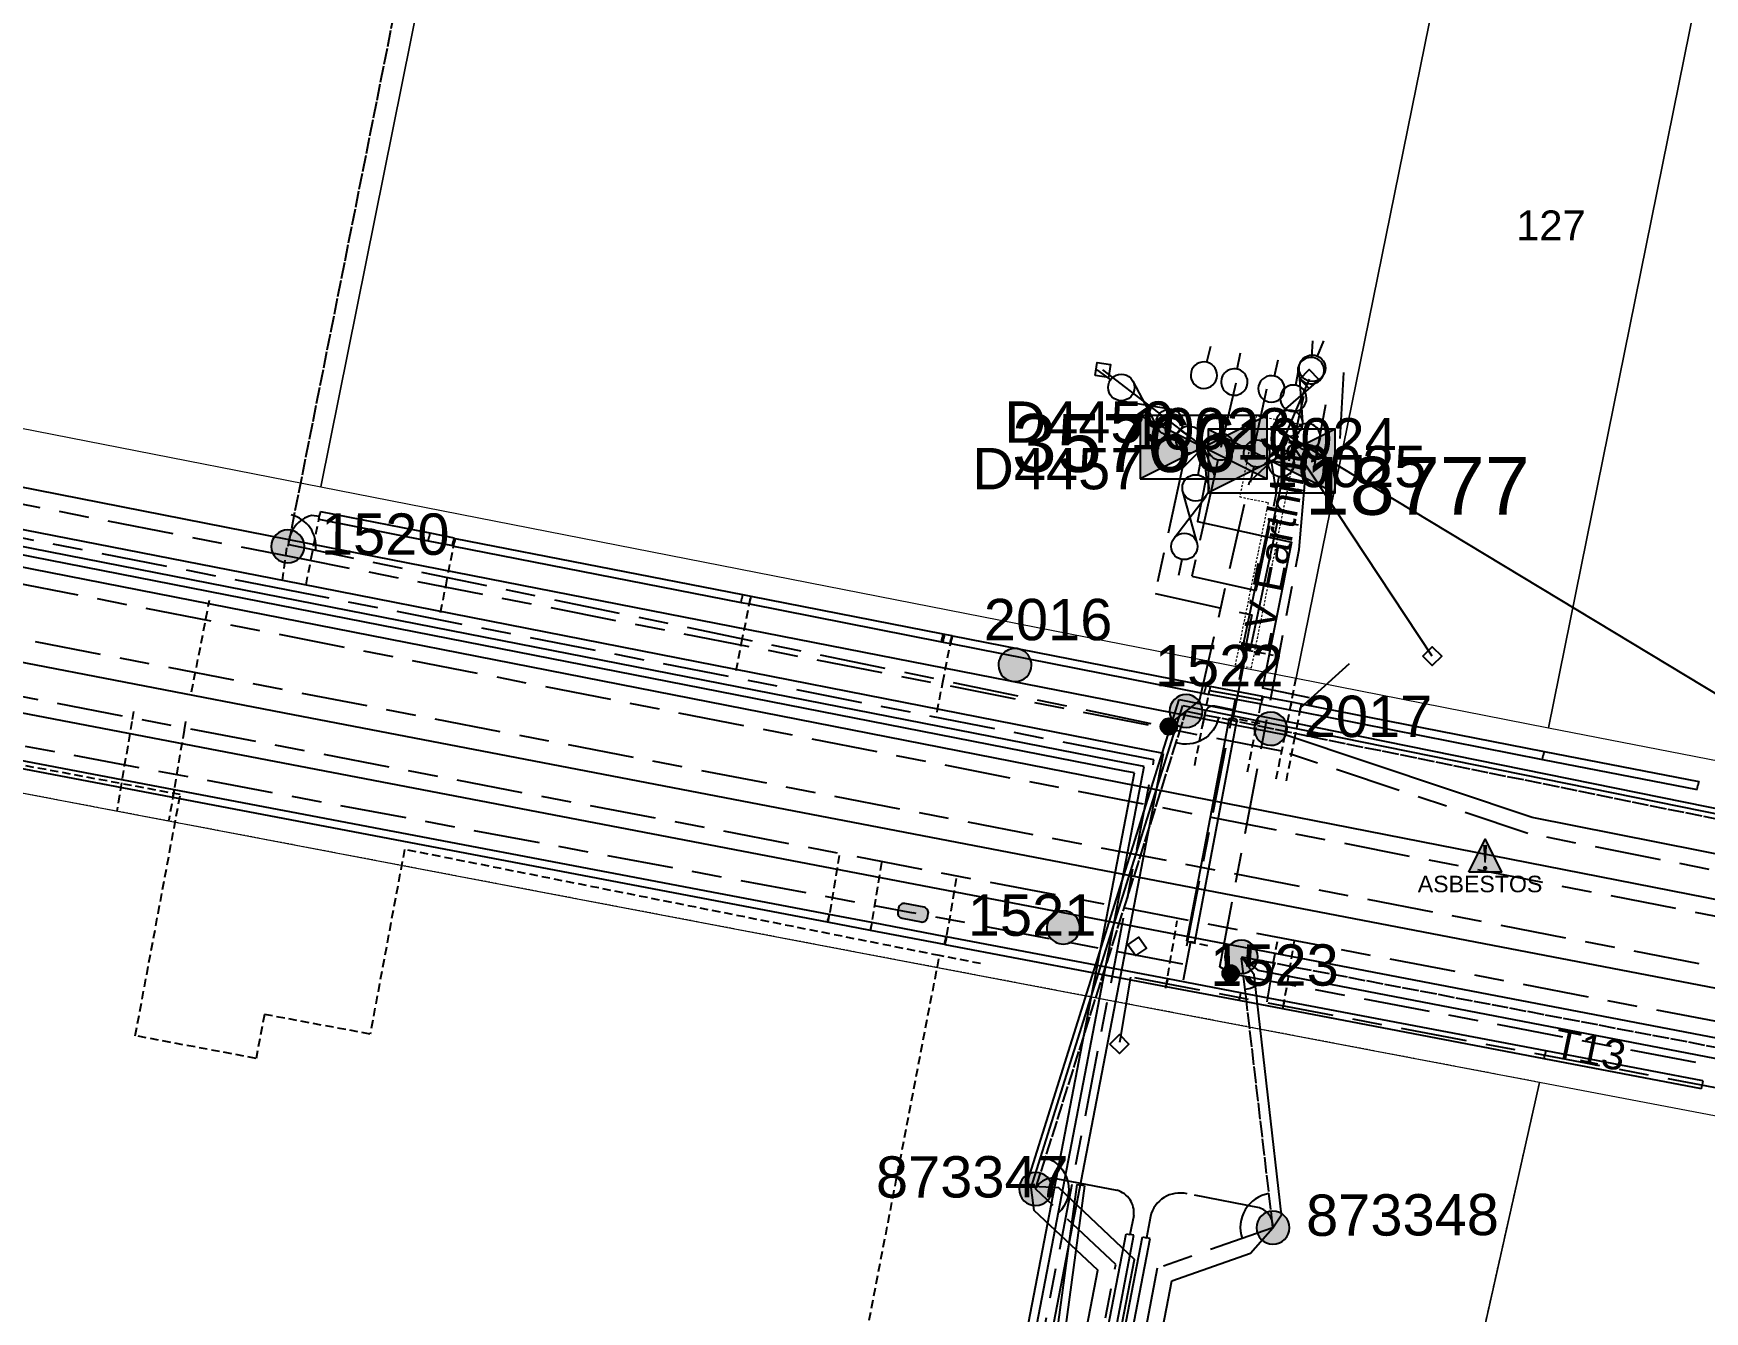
# Model space of a CAD drawing. Header units: metres. Extents: x 309024 to 312074, y 6251331 to 6253790.
# Drawn here: x 311054.7 to 311155.7, y 6252574.6 to 6252651.8 of the extents above; entities that cross this region are included whole.
import ezdxf
from ezdxf.enums import TextEntityAlignment as Align

# ---------------------------------------------------------------- set-up
doc = ezdxf.new("R2010")
doc.units = ezdxf.units.M
for name, pattern in [('Cable Exist OH', [1, 1, 0]), ('Cable Exist UG', [8.2, 4, -1.2, 1.8, -1.2]), ('DASHED', [0.75, 0.5, -0.25]), ('HIDDEN', [0.375, 0.25, -0.125]), ('HIDDEN2', [0.1875, 0.125, -0.0625])]:
    doc.linetypes.add(name, pattern=pattern)
doc.layers.get('0').update_dxf_attribs({"color": 6})
for name, color, linetype, lineweight in [('Cadastre Buildings_SP_EXT', 9, 'Continuous', 5), ('Cadastre Land Parcels_SP_EXT', 9, 'Continuous', 5), ('Cadastre Other Property_SP_EXT', 9, 'HIDDEN', 5)]:
    doc.layers.add(name, color=color, linetype=linetype, lineweight=lineweight)
for name, color, linetype in [('Duct_SP_EXT', 7, 'Continuous'), ('Equip_HV_EXT', 7, 'Continuous'), ('Equip_LV_EXT', 7, 'Continuous'), ('Mains_HV_EXT', 7, 'Continuous'), ('Mains_LV_EXT', 7, 'Continuous'), ('Mains_TR_EXT', 7, 'Continuous'), ('Services_SP_EXT', 7, 'Continuous'), ('Sub_SP_EXT', 7, 'Continuous'), ('SupportsOH_SP_TR_HV_LV_SL_EXT', 7, 'Continuous'), ('Trench_SP_EXT', 7, 'Continuous')]:
    doc.layers.add(name, color=color, linetype=linetype)
doc.layers.add('UNKNOWN_FEATURES', color=1, linetype='DASHED', plot=False)
doc.layers.get('0').freeze()
doc.styles.add('iecNAME', font='times.ttf')
doc.styles.add('POLE_LABEL', font='arial.ttf')
doc.styles.get("Standard").update_dxf_attribs({"font": 'arial.ttf'})
doc.styles.add('SWITCH_LABEL', font='arial.ttf', dxfattribs={"height": 2.5})
doc.linetypes.add('Cable E OH', pattern='A,9.4,["E",Standard,S=1.7,R=0,X=0,Y=-1],0', length=9.4)
doc.linetypes.add('Cable E UG', pattern='A,6,-0.5,["E",Standard,S=1.7,R=0,X=0.5,Y=-1],-2.9', length=9.4)
doc.linetypes.add('Cable P UG', pattern='A,6,-0.5,["P",Standard,S=1.7,R=0,X=0.5,Y=-1],-2.9', length=9.4)

# ---------------------------------------------------------------- blocks, each defined once
blk = doc.blocks.new('SUB_PADMOUNT_EXT')
for points in [[(0, 0), (-3.84, 1.92), (-3.84, -1.92)], [(0, 0), (3.84, 1.92), (3.84, -1.92)]]:
    blk.add_hatch(color=256).paths.add_polyline_path(points)
for p, q in [((3.84, 1.92), (-3.84, -1.92)), ((-3.84, 1.92), (3.84, -1.92))]:
    blk.add_line(p, q)
blk.add_lwpolyline([(-3.84, -1.92), (3.84, -1.92), (3.84, 1.92), (-3.84, 1.92)], close=True)
for tag, height, flags, p in [('ASSET_NUM', 3.5, 8, (2, 2)), ('STREET_CODE', 0.2, 9, (1.5, 0)), ('CONSTRUCTED_VOLTAGE', 0.2, 9, (1.5, -0.2)), ('OPERATING_VOLTAGE', 0.2, 9, (1.5, -0.6)), ('ORIENTATION', 0.2, 9, (1.5, -0.8)), ('OWNED_BY', 0.2, 9, (1.5, -1)), ('NO_PHASES', 0.2, 9, (1.5, -0.4)), ('OPERATED_BY', 0.2, 9, (1.5, -1.2)), ('SECONDARY_VOLTAGE', 0.2, 9, (1.5, -1.6)), ('STATE', 0.2, 9, (1.5, -1.8)), ('MAINTAINED_BY', 0.2, 9, (1.5, -1.4)), ('PARENT', 0.2, 9, (1.5, -2)), ('SUBSTATION_TYPE', 0.2, 9, (1.5, -2.2)), ('STREETNAME', 0.2, 9, (1.5, -3)), ('USAGE', 0.2, 9, (1.5, -2.4)), ('LEGEND', 0.2, 9, (1.5, -2.6)), ('LOCATION', 0.2, 9, (1.5, -2.8)), ('SUBURB', 0.2, 9, (1.5, -3.2)), ('Z', 0.2, 1, (1.5, -3.6)), ('NOTES', 0.2, 9, (1.5, -3.4))]:
    blk.add_attdef(tag, text='', height=height, dxfattribs=dict(flags=flags)).set_placement(p, align=Align.MIDDLE_LEFT)
blk = doc.blocks.new('CCP_EXT')
at = {"flags": 9}
for tag, p in [('STATE', (0, -1.8)), ('USAGE', (0, -1.2)), ('LEGEND', (0, -1.4)), ('LIFE_SUPPORT', (0, -1.6)), ('NOTES', (0, -2))]:
    blk.add_attdef(tag, text='', height=0.2, dxfattribs=at).set_placement(p, align=Align.MIDDLE_LEFT)
blk.add_wipeout([(0, 0.57), (0.57, 0), (0, -0.57), (-0.57, 0)])
blk.add_lwpolyline([(-0.57, 0), (0, 0.57), (0.57, 0), (0, -0.57), (-0.57, 0)])
at = {"flags": 1}
blk.add_attdef('Z', (0, 0), '', height=0.2, dxfattribs=at)
at = {"flags": 9}
for tag, p in [('CCP_TYPE', (0, 0)), ('CONSTRUCTED_VOLTAGE', (0, -0.2)), ('OPERATING_VOLTAGE', (0, -0.6)), ('ORIENTATION', (0, -0.8)), ('OWNED_BY', (0, -1)), ('NO_PHASES', (0, -0.4))]:
    blk.add_attdef(tag, text='', height=0.2, dxfattribs=at).set_placement(p, align=Align.MIDDLE_LEFT)
blk = doc.blocks.new('POLE_EXT')
blk.add_hatch(color=256).paths.add_polyline_path([(-1, 0, 1), (1, 0, 1)])
blk.add_lwpolyline([(-1, 0, 1), (1, 0, 1)], format="xyb", close=True)
for tag, height, flags, p in [('pNumber', 2.5, 8, (-17.84, 2.07)), ('OWNED_BY', 0.2, 9, (1.35, -0.4)), ('SPECIAL_USE', 0.2, 9, (1.35, -0.8)), ('STATE', 0.2, 9, (1.35, -1)), ('PARENT', 0.2, 9, (1.35, -0.6)), ('cLV', 0.2, 9, (1.35, -1.4)), ('hDepth', 0.2, 9, (1.35, -1.6)), ('hDia', 0.2, 9, (1.35, -1.8)), ('cHV', 0.2, 9, (1.35, -2)), ('USAGE', 0.2, 9, (1.35, -1.2)), ('LBRACKET', 0.2, 9, (1.35, -2.2)), ('LExisting', 0.2, 9, (1.35, -2.4)), ('LANTNUMBER', 0.2, 9, (1.35, -2.6)), ('LOther', 0.2, 9, (1.35, -2.8)), ('LRemove', 0.2, 9, (1.35, -3)), ('cLinedev', 0.2, 9, (1.35, -3.4)), ('pExisting', 0.2, 9, (1.35, -3.8)), ('LEGEND', 0.2, 9, (1.35, -3.2)), ('LOCATION', 0.2, 9, (1.35, -3.6)), ('PFNUMBER', 0.2, 9, (1.35, -4)), ('pFooting', 0.2, 9, (1.35, -4.4)), ('pNew', 0.2, 9, (1.35, -4.6)), ('pRelocate', 0.2, 9, (1.35, -5)), ('NEWPFNUMBER', 0.2, 9, (1.35, -4.2)), ('pRemove', 0.2, 9, (1.35, -5.2)), ('pReplace', 0.2, 9, (1.35, -5.4)), ('pStay', 0.2, 9, (1.35, -5.6)), ('pType', 0.2, 9, (1.35, -5.8)), ('cspan', 0.2, 9, (1.35, -6)), ('STREETNAME', 0.2, 9, (1.35, -6.2)), ('SUBURB', 0.2, 9, (1.35, -6.4)), ('OPERATED_BY', 0.2, 9, (1.36, -7.01)), ('NOTES', 0.2, 9, (1.35, -6.6)), ('MAINTAINED_BY', 0.2, 9, (1.36, -6.81))]:
    blk.add_attdef(tag, text='', height=height, dxfattribs=dict(flags=flags)).set_placement(p, align=Align.MIDDLE_LEFT)
at = {"style": 'POLE_LABEL'}
for tag, height, flags, p in [('ASSET_NUM', 2.5, 8, (2, 2)), ('STRUCTURE_PLANT_NUMBER', 0.2, 9, (1.35, 0.03)), ('STREET_CODE', 0.2, 9, (1.35, -0.2))]:
    blk.add_attdef(tag, text='', height=height, dxfattribs=dict(at, flags=flags)).set_placement(p, align=Align.MIDDLE_LEFT)
at = {"flags": 1}
blk.add_attdef('Z', (1.35, -7.33), '', height=0.2, dxfattribs=at)
blk = doc.blocks.new('HV_STJ_EXT')
h = blk.add_hatch(color=256)
edge = h.paths.add_edge_path()
edge.add_ellipse((-0.59, 0.13), major_axis=(0.226, 0.226), ratio=1, start_angle=45, end_angle=135)
edge.add_line((-0.91, 0.13), (-0.91, -0.13))
edge.add_ellipse((-0.59, -0.13), major_axis=(0.226, 0.226), ratio=1, start_angle=135, end_angle=225)
edge.add_line((-0.59, -0.45), (0.59, -0.45))
edge.add_ellipse((0.59, -0.13), major_axis=(-0.226, 0.226), ratio=1, start_angle=135, end_angle=225)
edge.add_line((0.91, -0.13), (0.91, 0.13))
edge.add_ellipse((0.59, 0.13), major_axis=(-0.226, 0.226), ratio=1, start_angle=225, end_angle=315)
edge.add_line((0.59, 0.45), (-0.59, 0.45))
blk.add_lwpolyline([(-0.91, 0.13), (-0.91, -0.13, 0.414214), (-0.59, -0.45), (0.59, -0.45, 0.414214), (0.91, -0.13), (0.91, 0.13, 0.414214), (0.59, 0.45), (-0.59, 0.45, 0.414214)], format="xyb", close=True)
for tag, flags, p in [('ORIENTATION', 9, (1.5, 0)), ('Z', 1, (1.5, -0.8)), ('USAGE', 9, (1.5, -0.2)), ('LEGEND', 9, (1.5, -0.4)), ('NOTES', 9, (1.5, -0.6))]:
    blk.add_attdef(tag, text='', height=0.2, dxfattribs=dict(flags=flags)).set_placement(p, align=Align.MIDDLE_LEFT)
blk = doc.blocks.new('WARNING_FEATURE_EXT')
h = blk.add_hatch(color=2)
h.dxf.hatch_style = 1
h.paths.add_polyline_path([(0, 1.99), (-0.99, 0), (1, 0)])
at = {"color": 18, "true_color": 0x000000}
blk.add_lwpolyline([(-0.99, 0), (0, 1.99), (1, 0)], close=True, dxfattribs=at)
at = {"color": 18, "true_color": 0x000000, "insert": (0, 0.87), "char_height": 1.5, "attachment_point": 5, "line_spacing_factor": 1.5, "style": 'iecNAME'}
blk.add_mtext_dynamic_manual_height_columns('!', width=1.5, gutter_width=4, heights=[0], dxfattribs=at)
at = {"color": 2, "flags": 1}
for tag, p in [('STATE', (1.19, 2.01)), ('HAZMAT_ID', (1.19, 0.72))]:
    blk.add_attdef(tag, p, '', height=0.8, dxfattribs=at)
at = {"color": 2}
blk.add_attdef('WARNING_TYPE', text='', height=1, dxfattribs=at).set_placement((-4.07, -1.22), (4.88, -1.22), align=Align.ALIGNED)
at = {"color": 2, "flags": 1}
blk.add_attdef('WARNING_DESC', text='', height=0.8, dxfattribs=at).set_placement((1.19, -0.56), align=Align.MIDDLE_CENTER)
blk = doc.blocks.new('LV_UG_DFUSE_CLOSED_EXT')
for points in [[(1, 0), (0, 0)], [(5.04, 0.73), (2.16, -0.72)], [(5.05, -0.71), (2.16, 0.72)], [(6.2, 0.01), (7.2, 0.01)]]:
    blk.add_lwpolyline(points)
for centre in [(1.8, 0), (5.4, 0.01)]:
    blk.add_circle(centre, 0.8)
at = {"flags": 9}
for tag, p in [('ACTUAL_STATUS', (0, 0)), ('CONSTRUCTED_VOLTAGE', (0, -0.2)), ('OPERATING_VOLTAGE', (0, -0.6)), ('ORIENTATION', (0, -0.8)), ('STATE', (0, -1)), ('NO_PHASES', (0, -0.4)), ('SWITCH_TYPE', (0, -1.2)), ('USAGE', (0, -1.4)), ('NOTES', (0, -1.6))]:
    blk.add_attdef(tag, text='', height=0.2, dxfattribs=at).set_placement(p, align=Align.MIDDLE_LEFT)
at = {"flags": 1}
blk.add_attdef('Z', (0, 0), '', height=0.2, dxfattribs=at)
blk = doc.blocks.new('SWG_HOLEC_SU_EXT')
blk.add_line((1.8, -2), (5.8, -2))
for points in [[(1, 0), (0, 0)], [(6.6, 0), (7.6, 0)]]:
    blk.add_lwpolyline(points)
for points in [[(1.8, -0.8, 1), (1.8, 0.8, 1)], [(5.8, -0.8, 1), (5.8, 0.8, 1)]]:
    blk.add_lwpolyline(points, format="xyb", close=True)
at = {"style": 'SWITCH_LABEL', "flags": 8}
blk.add_attdef('ASSET_NUM', text='', height=2.5, rotation=179.9544, dxfattribs=at).set_placement((-2.4, 0), align=Align.MIDDLE_LEFT)
at = {"flags": 1}
blk.add_attdef('Z', (0, 0), '', height=0.2, dxfattribs=at)
at = {"flags": 9}
for tag, p in [('ACTUAL_STATUS', (0, -0.4)), ('CONSTRUCTED_VOLTAGE', (0, -0.6)), ('OPERATING_VOLTAGE', (0, -1)), ('NO_PHASES', (0, -0.8)), ('ORIENTATION', (0, -1.2)), ('OWNED_BY', (0, -1.4)), ('STATE', (0, -1.8)), ('SWITCH_TYPE', (0, -2)), ('PARENT', (0, -1.6)), ('STREETNAME', (0, -2.6)), ('SUBURB', (0, -2.8)), ('USAGE', (0, -2.2)), ('LOCATION', (0, -2.4)), ('NOTES', (0, -3))]:
    blk.add_attdef(tag, text='', height=0.2, dxfattribs=at).set_placement(p, align=Align.MIDDLE_LEFT)
at = {"style": 'SWITCH_LABEL', "flags": 9}
blk.add_attdef('STREET_CODE', text='', height=0.2, dxfattribs=at).set_placement((0, -0.2), align=Align.MIDDLE_LEFT)
blk = doc.blocks.new('CONNECTOR_NODE_EXT')
h = blk.add_hatch(color=256)
edge = h.paths.add_edge_path()
edge.add_arc((0, 0), 0.5, 0, 360)
blk.add_circle((0, 0), 0.5)
at = {"flags": 1}
blk.add_attdef('Z', (0, 0), '', height=0.2, dxfattribs=at)
at = {"flags": 9}
for tag, p in [('CONNECTOR_TYPE', (0, 0)), ('CONSTRUCTED_VOLTAGE', (0, -0.2)), ('OPERATING_VOLTAGE', (0, -0.6)), ('ORIENTATION', (0, -0.8)), ('SUBTYPE', (0, -1)), ('NO_PHASES', (0, -0.4)), ('USAGE', (0, -1.2)), ('NOTES', (0, -1.4))]:
    blk.add_attdef(tag, text='', height=0.2, dxfattribs=at).set_placement(p, align=Align.MIDDLE_LEFT)

msp = doc.modelspace()

# ---------------------------------------------------------------- linework, layer by layer
at = {"layer": 'Cadastre Buildings_SP_EXT', "linetype": 'Continuous'}
msp.add_lwpolyline([(311235.99, 6252570.93), (311204.91, 6252577.18), (311183.89, 6252581.15), (311145.72, 6252588.42), (311135.66, 6252543.66), (311130.42, 6252520.17), (311125.08, 6252496.34), (311120.35, 6252475.64), (311119.69, 6252472.8), (311207.73, 6252454.99), (311212.52, 6252479.44), (311212.77, 6252479.4), (311229.29, 6252566.08), (311235.99, 6252570.93)], close=True, dxfattribs=at)
at = {"layer": 'Cadastre Land Parcels_SP_EXT', "linetype": 'Continuous'}
for points in [[(311111.85, 6252821.87), (311091.56, 6252825.85), (311072.23, 6252829.55), (311052.16, 6252833.46), (311012.67, 6252841.11), (310973.06, 6252643.79), (311032.6, 6252632.15), (311072.07, 6252624.41), (311111.85, 6252821.87)], [(311170.85, 6252810.51), (311131.52, 6252818.09), (311111.86, 6252821.87), (311072.07, 6252624.41), (311131.01, 6252612.86), (311141.89, 6252666.42), (311145.38, 6252683.68), (311149.77, 6252705.79), (311152.79, 6252720.78), (311155.79, 6252735.68), (311158.81, 6252750.61), (311161.83, 6252765.64), (311164.88, 6252780.77), (311167.83, 6252795.38), (311170.85, 6252810.51)], [(311178.79, 6252645.28), (311184.05, 6252671.01), (311158.07, 6252668.16), (311146.27, 6252609.85), (311170.59, 6252605.12), (311178.79, 6252645.28)], [(311146.27, 6252609.85), (311158.07, 6252668.16), (311141.89, 6252666.42), (311131.01, 6252612.86), (311146.27, 6252609.85)], [(311127.28, 6252591.93), (310935.78, 6252628.44), (310926.54, 6252585.89), (310911.93, 6252518.6), (310907.9, 6252500), (311120.35, 6252475.64), (311125.08, 6252496.34), (311130.42, 6252520.17), (311135.66, 6252543.66), (311145.72, 6252588.42), (311127.28, 6252591.93)]]:
    msp.add_lwpolyline(points, close=True, dxfattribs=at)
at = {"layer": 'Cadastre Other Property_SP_EXT', "linetype": 'HIDDEN2'}
msp.add_lwpolyline([(311128.31, 6252613.48), (311131.29, 6252628.18), (311128.59, 6252628.71), (311127.6, 6252623.81), (311129.32, 6252623.47), (311127.33, 6252613.67), (311128.31, 6252613.48)], close=True, dxfattribs=at)
at = {"layer": 'Duct_SP_EXT'}
for p, q in [((311071.95, 6252622.46), (311072, 6252622.69)), ((311071.95, 6252622.46), (311078.56, 6252621.16)), ((311072.05, 6252622.93), (311072, 6252622.69)), ((311072.05, 6252622.93), (311078.65, 6252621.63)), ((311127.79, 6252614.74), (311129.43, 6252622.49)), ((311128.26, 6252614.64), (311129.9, 6252622.39)), ((311129.43, 6252622.49), (311129.66, 6252622.44)), ((311129.9, 6252622.39), (311129.66, 6252622.44)), ((311078.56, 6252621.16), (311078.61, 6252621.39)), ((311078.56, 6252621.16), (311080.03, 6252620.87)), ((311078.65, 6252621.63), (311078.61, 6252621.39)), ((311078.65, 6252621.63), (311080.12, 6252621.34)), ((311080.03, 6252620.87), (311080.07, 6252621.11)), ((311080.12, 6252621.34), (311080.07, 6252621.11)), ((311080.09, 6252620.83), (311080.14, 6252621.07)), ((311080.19, 6252621.3), (311080.14, 6252621.07)), ((311080.19, 6252621.3), (311097.56, 6252617.91)), ((311080.09, 6252620.83), (311097.47, 6252617.44)), ((311097.56, 6252617.91), (311097.51, 6252617.68)), ((311097.56, 6252617.91), (311098.06, 6252617.81)), ((311097.47, 6252617.44), (311097.51, 6252617.68)), ((311097.47, 6252617.44), (311097.97, 6252617.34)), ((311097.97, 6252617.34), (311098.02, 6252617.58)), ((311097.97, 6252617.34), (311098.01, 6252617.58)), ((311097.97, 6252617.34), (311109.58, 6252615.06)), ((311098.06, 6252617.81), (311098.01, 6252617.58)), ((311098.06, 6252617.81), (311098.02, 6252617.58)), ((311098.06, 6252617.81), (311109.67, 6252615.53)), ((311109.58, 6252615.06), (311109.62, 6252615.3)), ((311109.58, 6252615.06), (311109.68, 6252615.04)), ((311109.67, 6252615.53), (311109.62, 6252615.3)), ((311109.67, 6252615.53), (311109.77, 6252615.51)), ((311109.68, 6252615.04), (311109.72, 6252615.28)), ((311109.68, 6252615.04), (311110.1, 6252614.96)), ((311109.77, 6252615.51), (311109.72, 6252615.28)), ((311109.77, 6252615.51), (311110.2, 6252615.43)), ((311110.1, 6252614.96), (311110.15, 6252615.19)), ((311110.2, 6252615.43), (311110.15, 6252615.19)), ((311110.15, 6252614.95), (311110.19, 6252615.18)), ((311110.15, 6252614.95), (311125.46, 6252611.94)), ((311110.24, 6252615.42), (311110.19, 6252615.18)), ((311110.24, 6252615.42), (311125.55, 6252612.41)), ((311127.77, 6252614.64), (311127.79, 6252614.74)), ((311127.77, 6252614.64), (311128.01, 6252614.59)), ((311127.79, 6252614.74), (311128.03, 6252614.69)), ((311128.24, 6252614.54), (311128.01, 6252614.59)), ((311128.26, 6252614.64), (311128.03, 6252614.69)), ((311128.24, 6252614.54), (311128.26, 6252614.64)), ((311063.21, 6252606.12), (311025.96, 6252613.22)), ((311063.12, 6252605.65), (311025.87, 6252612.75)), ((311125.46, 6252611.94), (311125.51, 6252612.17)), ((311125.46, 6252611.94), (311125.73, 6252611.88)), ((311125.55, 6252612.41), (311125.51, 6252612.17)), ((311125.55, 6252612.41), (311125.82, 6252612.35)), ((311125.73, 6252611.88), (311125.77, 6252612.12)), ((311125.73, 6252611.88), (311125.77, 6252612.12)), ((311128.91, 6252611.29), (311125.73, 6252611.88)), ((311125.82, 6252612.36), (311125.77, 6252612.12)), ((311125.82, 6252612.35), (311125.77, 6252612.12)), ((311129, 6252611.76), (311125.82, 6252612.36)), ((311128.91, 6252611.29), (311128.95, 6252611.53)), ((311128.91, 6252611.29), (311128.95, 6252611.53)), ((311128.91, 6252611.29), (311130.63, 6252610.95)), ((311129, 6252611.76), (311128.95, 6252611.53)), ((311129, 6252611.76), (311128.95, 6252611.53)), ((311129, 6252611.76), (311130.73, 6252611.42)), ((311130.63, 6252610.95), (311130.68, 6252611.19)), ((311130.63, 6252610.95), (311131.23, 6252610.84)), ((311130.73, 6252611.42), (311130.68, 6252611.19)), ((311130.73, 6252611.42), (311131.32, 6252611.31)), ((311131.23, 6252610.84), (311131.27, 6252611.07)), ((311131.23, 6252610.84), (311131.27, 6252611.07)), ((311131.23, 6252610.84), (311145.9, 6252607.95)), ((311131.32, 6252611.31), (311131.27, 6252611.07)), ((311131.32, 6252611.31), (311131.27, 6252611.07)), ((311131.32, 6252611.31), (311145.99, 6252608.42)), ((311126.96, 6252610.45), (311124.39, 6252596.97)), ((311127.43, 6252610.36), (311124.86, 6252596.88)), ((311126.96, 6252610.45), (311127.19, 6252610.41)), ((311127.43, 6252610.36), (311127.19, 6252610.41)), ((311145.9, 6252607.95), (311145.94, 6252608.18)), ((311145.9, 6252607.95), (311155.25, 6252606.13)), ((311145.99, 6252608.42), (311145.94, 6252608.18)), ((311145.99, 6252608.42), (311155.34, 6252606.61)), ((311063.12, 6252605.65), (311063.17, 6252605.89)), ((311063.12, 6252605.65), (311063.17, 6252605.89)), ((311063.21, 6252606.12), (311063.17, 6252605.89)), ((311063.21, 6252606.12), (311063.17, 6252605.89)), ((311102.79, 6252598.58), (311063.21, 6252606.12)), ((311155.25, 6252606.13), (311155.29, 6252606.37)), ((311155.34, 6252606.61), (311155.29, 6252606.37)), ((311102.7, 6252598.11), (311063.12, 6252605.65)), ((311102.7, 6252598.11), (311102.74, 6252598.34)), ((311102.7, 6252598.11), (311102.74, 6252598.34)), ((311105.28, 6252597.61), (311102.7, 6252598.11)), ((311102.79, 6252598.58), (311102.74, 6252598.34)), ((311102.79, 6252598.58), (311102.74, 6252598.34)), ((311105.37, 6252598.09), (311102.79, 6252598.58)), ((311105.28, 6252597.61), (311105.33, 6252597.85)), ((311105.37, 6252598.09), (311105.33, 6252597.85)), ((311109.85, 6252597.23), (311105.37, 6252598.09)), ((311109.77, 6252596.76), (311105.28, 6252597.61)), ((311109.77, 6252596.76), (311109.81, 6252597)), ((311109.8, 6252596.75), (311109.84, 6252596.99)), ((311109.85, 6252597.23), (311109.81, 6252597)), ((311109.89, 6252597.23), (311109.84, 6252596.99)), ((311124.39, 6252596.97), (311124.62, 6252596.92)), ((311124.86, 6252596.88), (311124.62, 6252596.92)), ((311123.25, 6252594.68), (311123.2, 6252594.44)), ((311123.25, 6252594.68), (311123.2, 6252594.44)), ((311127.65, 6252593.84), (311123.25, 6252594.68)), ((311123.16, 6252594.21), (311123.2, 6252594.44)), ((311123.16, 6252594.21), (311123.2, 6252594.44)), ((311127.56, 6252593.37), (311123.16, 6252594.21)), ((311127.65, 6252593.84), (311127.6, 6252593.6)), ((311130.29, 6252593.34), (311127.65, 6252593.84)), ((311127.56, 6252593.37), (311127.6, 6252593.6)), ((311130.2, 6252592.87), (311127.56, 6252593.37)), ((311130.2, 6252592.87), (311130.24, 6252593.1)), ((311130.2, 6252592.87), (311130.24, 6252593.1)), ((311146, 6252589.86), (311130.2, 6252592.87)), ((311130.29, 6252593.34), (311130.24, 6252593.1)), ((311130.29, 6252593.34), (311130.24, 6252593.1)), ((311146.09, 6252590.33), (311130.29, 6252593.34)), ((311146, 6252589.86), (311146.04, 6252590.09)), ((311155.5, 6252588.05), (311146, 6252589.86)), ((311146.09, 6252590.33), (311146.04, 6252590.09)), ((311155.59, 6252588.52), (311146.09, 6252590.33)), ((311155.5, 6252588.05), (311155.55, 6252588.28)), ((311155.59, 6252588.52), (311155.55, 6252588.28)), ((311117.75, 6252582.26), (311115.59, 6252566.29)), ((311118.22, 6252582.19), (311116.07, 6252566.23)), ((311117.75, 6252582.26), (311117.99, 6252582.23)), ((311118.22, 6252582.19), (311117.99, 6252582.23)), ((311111.94, 6252533.72), (311120.74, 6252579.28)), ((311112.41, 6252533.62), (311121.21, 6252579.19)), ((311112.92, 6252533.52), (311121.72, 6252579.09)), ((311113.39, 6252533.42), (311122.19, 6252579)), ((311120.74, 6252579.28), (311120.97, 6252579.23)), ((311121.21, 6252579.19), (311120.97, 6252579.23)), ((311121.72, 6252579.09), (311121.96, 6252579.04)), ((311122.19, 6252579), (311121.96, 6252579.04))]:
    msp.add_line(p, q, dxfattribs=at)
at = {"layer": 'Mains_HV_EXT', "linetype": 'Cable Exist OH'}
msp.add_lwpolyline([(311096.07, 6252751.24), (311070.08, 6252620.82)], dxfattribs=at)
at = {"layer": 'Mains_HV_EXT', "linetype": 'Cable Exist UG'}
for points in [[(310813.95, 6252656.92), (310816.53, 6252655.7), (310936.26, 6252630.89), (311107.86, 6252598.68)], [(311123.2, 6252609.95), (311125.18, 6252611.48), (311128.19, 6252624.73), (311129.53, 6252625.98)], [(311125.42, 6252626.82), (311126.07, 6252625.08), (311126.07, 6252625.08), (311124.71, 6252619.02), (311128.6, 6252618.16), (311129.83, 6252624.06), (311129.53, 6252625.98)], [(311127.06, 6252595.02), (311126.4, 6252595.42), (311131.19, 6252620.63), (311131.63, 6252625.63), (311129.53, 6252625.98)], [(311070.13, 6252620.93), (311123.27, 6252609.91)], [(311127.06, 6252595.02), (311228.2, 6252575.69)]]:
    msp.add_lwpolyline(points, dxfattribs=at)
at = {"layer": 'Mains_HV_EXT', "linetype": 'Cable E UG'}
for points in [[(311125.42, 6252626.82), (311125.57, 6252624.98), (311125.57, 6252624.98), (311125.05, 6252622.32), (311130.74, 6252621.07), (311128.98, 6252612.27), (311131.8, 6252611.68)], [(310986.36, 6252569.18), (310970.76, 6252487.75), (311101.76, 6252461.19), (311104.85, 6252477.23), (311107.07, 6252504.56), (311121.24, 6252577.73), (311116.66, 6252582.05), (311114.7, 6252582.17)], [(310985.35, 6252569.18), (310969.38, 6252485.88), (311103.82, 6252458.62), (311107.33, 6252476.82), (311109.55, 6252504.15), (311123.49, 6252576.45), (311128.25, 6252578.12), (311129.61, 6252579.65)]]:
    msp.add_lwpolyline(points, dxfattribs=at)
at = {"layer": 'Mains_HV_EXT', "linetype": 'Continuous'}
msp.add_lwpolyline([(311071.76, 6252620.61, 0.384397), (311070.28, 6252622.72)], format="xyb", dxfattribs=at)
at = {"layer": 'Mains_HV_EXT', "linetype": 'Cable E OH'}
for points in [[(311127.7, 6252596.02), (311128.69, 6252595.22), (311345.63, 6252553.32), (311439.71, 6252538.13), (311488.44, 6252531.45), (311606.99, 6252528.26), (311736.39, 6252510.93), (311852.56, 6252497.93), (311853.53, 6252498.43)], [(311129.61, 6252579.65), (311130.12, 6252580.43), (311128.48, 6252594.94), (311127.7, 6252596.02)]]:
    msp.add_lwpolyline(points, dxfattribs=at)
at = {"layer": 'Mains_HV_EXT', "linetype": 'Cable P UG'}
msp.add_lwpolyline([(310969.09, 6252558.07), (310970.37, 6252558.34), (310984.38, 6252555.65), (310971.53, 6252488.61), (311099.99, 6252462.57), (311102.87, 6252477.5), (311105.09, 6252504.83), (311119.02, 6252577.08), (311115.18, 6252580.7), (311114.99, 6252582.08)], dxfattribs=at)
at = {"layer": 'Mains_TR_EXT', "linetype": 'Cable Exist OH'}
for points in [[(311124.36, 6252610.87), (311229.2, 6252589.55), (311310.18, 6252573.67), (311393.52, 6252556.73), (311430.08, 6252552.1)], [(311127.7, 6252596.02), (311167.86, 6252588.37), (311233.66, 6252575.51), (311345.73, 6252553.92), (311439.79, 6252538.72), (311488.46, 6252532.05), (311607.07, 6252528.85), (311736.47, 6252511.53), (311853.53, 6252498.43)], [(311129.61, 6252579.65), (311127.7, 6252596.02)]]:
    msp.add_lwpolyline(points, dxfattribs=at)
at = {"layer": 'Mains_TR_EXT', "linetype": 'Continuous'}
for points in [[(311126.32, 6252610.47, -0.445137), (311123.76, 6252608.96)], [(311129.7, 6252595.64, -0.315275), (311127.93, 6252594.05)], [(311115.87, 6252583.89, -0.571308), (311116.65, 6252580.54)], [(311129.37, 6252581.71, 0.464161), (311127.75, 6252579)]]:
    msp.add_lwpolyline(points, format="xyb", dxfattribs=at)
at = {"layer": 'Mains_TR_EXT', "linetype": 'Cable Exist UG'}
for points in [[(310986.67, 6252569.18), (310971.15, 6252488.18), (311100.88, 6252461.88), (311103.86, 6252477.36), (311106.08, 6252504.69), (311120.11, 6252577.43), (311115.27, 6252581.99)], [(311129.61, 6252579.65), (311122.62, 6252577.2), (311108.55, 6252504.29), (311106.34, 6252476.96), (311102.94, 6252459.32), (310969.77, 6252486.31), (310985.65, 6252569.18)]]:
    msp.add_lwpolyline(points, dxfattribs=at)
at = {"layer": 'Trench_SP_EXT', "linetype": 'Cable Exist UG'}
for points in [[(311129.66, 6252622.44), (311130.39, 6252625.77)], [(311128.01, 6252614.59), (311127.46, 6252611.82)], [(311131.27, 6252611.07), (311134.25, 6252613.75)], [(311125.77, 6252612.12), (311127.46, 6252611.82)], [(311127.46, 6252611.82), (311127.19, 6252610.41)], [(311127.46, 6252611.82), (311128.95, 6252611.53)], [(311124.62, 6252596.92), (311124.18, 6252594.61)], [(311129.65, 6252595.72), (311129.23, 6252593.29)]]:
    msp.add_lwpolyline(points, dxfattribs=at)
for points in [[(311071.99, 6252622.63), (311071.51, 6252622.69), (311071.51, 6252622.69, 0.325893), (311070.11, 6252620.95)], [(311127.19, 6252610.41), (311127.29, 6252610.93), (311126.09, 6252611.16), (311126.09, 6252611.16, 0.414247), (311125.51, 6252610.77), (311125.51, 6252610.77), (311125.34, 6252609.91)], [(311115.27, 6252581.99, -0.34333), (311116.48, 6252582.62), (311116.48, 6252582.62), (311120.17, 6252581.91), (311120.17, 6252581.91, -0.376681), (311121.2, 6252580.39), (311121.2, 6252580.39), (311120.97, 6252579.23)], [(311129.61, 6252579.65, 0.344475), (311128.79, 6252580.85), (311128.79, 6252580.85), (311124.42, 6252581.7), (311124.42, 6252581.7, 0.411291), (311122.2, 6252580.33), (311122.2, 6252580.33), (311121.96, 6252579.04)]]:
    msp.add_lwpolyline(points, format="xyb", dxfattribs=at)
at = {"layer": 'UNKNOWN_FEATURES'}
for points in [[(311002.85, 6252617.14), (311001.06, 6252607.54), (310993.04, 6252609.03), (310994.82, 6252618.59), (310937.59, 6252629.86), (310902.96, 6252475.25), (310973.23, 6252461.72), (310973.68, 6252463.91), (311039.54, 6252451), (311080.5, 6252445.92), (311109.46, 6252596.09), (311077.13, 6252602.51), (311075.05, 6252591.35), (311068.66, 6252592.54), (311068.16, 6252589.88), (311060.86, 6252591.25), (311063.58, 6252605.82), (311002.85, 6252617.14)], [(311131.56, 6252624.16), (311129.87, 6252624.49)], [(311071.18, 6252618.5), (311071.49, 6252620.09), (311072.06, 6252622.99)], [(311131.16, 6252622.1), (311129.47, 6252622.43)], [(311079.31, 6252616.83), (311079.64, 6252618.5), (311080.19, 6252621.35)], [(311069.75, 6252618.75), (311070.03, 6252620.76)], [(311064.26, 6252612.03), (311065.35, 6252617.57)], [(311097.17, 6252613.32), (311097.5, 6252615), (311098.05, 6252617.75)], [(311109.31, 6252610.81), (311109.66, 6252612.61), (311110.21, 6252615.38)], [(311127.93, 6252614.58), (311129.62, 6252614.25)], [(311129.81, 6252606.77), (311130.34, 6252609.45), (311131.01, 6252612.85)], [(311124.88, 6252607.59), (311125.45, 6252610.47), (311125.77, 6252612.12)], [(311060.76, 6252610.85), (311060.65, 6252610.24), (311059.74, 6252604.82)], [(311128.08, 6252607.19), (311128.62, 6252610.02), (311128.79, 6252610.84), (311128.97, 6252611.79)], [(311131.27, 6252611.07), (311130.93, 6252609.34), (311130.4, 6252606.65)], [(311063.9, 6252610.23), (311063.81, 6252609.71), (311062.89, 6252604.28)], [(311128.81, 6252610.11), (311127.12, 6252610.45)], [(311103.4, 6252602.15), (311102.72, 6252598.09)], [(311105.96, 6252601.72), (311105.28, 6252597.66)], [(311110.47, 6252600.76), (311109.82, 6252596.9)], [(311123.13, 6252594.13), (311123.82, 6252598.19)], [(311125.68, 6252596.69), (311124.47, 6252596.92)], [(311129.65, 6252595.72), (311129.93, 6252597.16)], [(311130.23, 6252592.94), (311130.92, 6252597)], [(311111.94, 6252595.61), (311109.46, 6252596.09)]]:
    msp.add_lwpolyline(points, dxfattribs=at)

# ---------------------------------------------------------------- block references
at = {"layer": 'Duct_SP_EXT'}
ref = msp.add_blockref('WARNING_FEATURE_EXT', (311142.43, 6252601.14), dxfattribs=at)
ref.add_attrib('WARNING_TYPE', 'ASBESTOS', (311138.36, 6252599.92), dxfattribs={"layer": '0', "color": 2, "height": 1})
at = {"layer": 'Equip_HV_EXT'}
for p in [(311123.32, 6252609.94), (311127.06, 6252595.02)]:
    msp.add_blockref('CONNECTOR_NODE_EXT', p, dxfattribs=at)
at = {"layer": 'Equip_HV_EXT', "rotation": 349.2088748698594}
msp.add_blockref('HV_STJ_EXT', (311107.86, 6252598.68), dxfattribs=at)
at = {"layer": 'Equip_LV_EXT', "rotation": 258.9280062759688}
msp.add_blockref('LV_UG_DFUSE_CLOSED_EXT', (311125.28, 6252626.12), dxfattribs=at)
at = {"layer": 'Sub_SP_EXT'}
ref = msp.add_blockref('SUB_PADMOUNT_EXT', (311125.42, 6252626.82), dxfattribs=at)
ref.add_attrib('ASSET_NUM', '35766', dxfattribs={"layer": '0', "height": 3.5}).set_placement((311127.42, 6252627.07), align=Align.MIDDLE_RIGHT)
ref = msp.add_blockref('SUB_PADMOUNT_EXT', (311129.53, 6252625.98), dxfattribs=at)
ref.add_attrib('ASSET_NUM', '18777', dxfattribs={"layer": '0', "height": 3.5}).set_placement((311131.53, 6252626.23), align=Align.TOP_LEFT)
at = {"layer": 'SupportsOH_SP_TR_HV_LV_SL_EXT'}
ref = msp.add_blockref('POLE_EXT', (311070.08, 6252620.82), dxfattribs=at)
ref.add_attrib('ASSET_NUM', '1520', dxfattribs={"layer": '0', "height": 2.5, "rotation": 359.9277, "style": 'POLE_LABEL'}).set_placement((311072.08, 6252621.57), align=Align.MIDDLE_LEFT)
ref = msp.add_blockref('POLE_EXT', (311114.02, 6252613.65), dxfattribs=dict(at, rotation=0.1252502945237379))
ref.add_attrib('ASSET_NUM', '2016', dxfattribs={"layer": '0', "height": 2.5, "style": 'POLE_LABEL'}).set_placement((311116.02, 6252614.4), align=Align.BOTTOM_CENTER)
ref = msp.add_blockref('POLE_EXT', (311124.36, 6252610.87), dxfattribs=dict(at, rotation=0.03461412015647623))
ref.add_attrib('ASSET_NUM', '1522', dxfattribs={"layer": '0', "height": 2.5, "style": 'POLE_LABEL'}).set_placement((311126.36, 6252611.62), align=Align.BOTTOM_CENTER)
ref = msp.add_blockref('POLE_EXT', (311129.47, 6252609.8), dxfattribs=dict(at, rotation=359.5961377086911))
ref.add_attrib('ASSET_NUM', '2017', dxfattribs={"layer": '0', "height": 2.5, "style": 'POLE_LABEL'}).set_placement((311131.47, 6252610.55), align=Align.MIDDLE_LEFT)
ref = msp.add_blockref('POLE_EXT', (311116.94, 6252597.79), dxfattribs=dict(at, rotation=359.9449780152945))
ref.add_attrib('ASSET_NUM', '1521', dxfattribs={"layer": '0', "height": 2.5, "rotation": 0.0061, "style": 'POLE_LABEL'}).set_placement((311118.94, 6252598.54), align=Align.MIDDLE_RIGHT)
ref = msp.add_blockref('POLE_EXT', (311127.7, 6252596.02), dxfattribs=dict(at, rotation=359.9979989680158))
ref.add_attrib('ASSET_NUM', '1523', dxfattribs={"layer": '0', "height": 2.5, "rotation": 0.0989, "style": 'POLE_LABEL'}).set_placement((311129.7, 6252596.77), align=Align.TOP_CENTER)
ref = msp.add_blockref('POLE_EXT', (311115.27, 6252581.99), dxfattribs=at)
ref.add_attrib('ASSET_NUM', '873347', dxfattribs={"layer": '0', "height": 2.5, "rotation": 0.1443, "style": 'POLE_LABEL'}).set_placement((311117.27, 6252582.74), align=Align.MIDDLE_RIGHT)
ref = msp.add_blockref('POLE_EXT', (311129.61, 6252579.65), dxfattribs=at)
ref.add_attrib('ASSET_NUM', '873348', dxfattribs={"layer": '0', "height": 2.5, "rotation": 0.2629, "style": 'POLE_LABEL'}).set_placement((311131.61, 6252580.4), align=Align.MIDDLE_LEFT)

# ---------------------------------------------------------------- texts
at = {"layer": 'Cadastre Land Parcels_SP_EXT'}
msp.add_text('127', height=1.8, dxfattribs=at).set_placement((311144.31, 6252639.32))
at = {"layer": 'Mains_HV_EXT'}
msp.add_text('LV Earthing', height=1.8, rotation=78.681, dxfattribs=at).set_placement((311129.38, 6252614.27))
at = {"layer": 'Mains_LV_EXT'}
msp.add_text('T13', height=1.8, rotation=348.1766, dxfattribs=at).set_placement((311146.46, 6252589.98))

# ---------------------------------------------------------------- next in the draw order: block references
at = {"layer": 'Services_SP_EXT'}
for p, rotation in [((311119.33, 6252631.48), 36.00000006831309), ((311121.4, 6252596.65), 349.6863504320772)]:
    msp.add_blockref('CCP_EXT', p, dxfattribs=dict(at, rotation=rotation))
for p in [(311131.8, 6252630.93), (311139.24, 6252614.19), (311120.33, 6252590.75)]:
    msp.add_blockref('CCP_EXT', p, dxfattribs=at)

# ---------------------------------------------------------------- next in the draw order: linework, layer by layer
at = {"layer": 'Cadastre Other Property_SP_EXT', "linetype": 'HIDDEN2'}
msp.add_lwpolyline([(310935.78, 6252628.45), (310900.3, 6252465), (311112.2, 6252439.55), (311145.72, 6252588.43), (310935.78, 6252628.45)], close=True, dxfattribs=at)
at = {"layer": 'Duct_SP_EXT'}
for p, q in [((311123.16, 6252594.21), (311109.8, 6252596.75)), ((311123.25, 6252594.68), (311109.89, 6252597.23))]:
    msp.add_line(p, q, dxfattribs=at)
at = {"layer": 'Mains_HV_EXT', "linetype": 'Cable E OH'}
for points in [[(311123.95, 6252611.56), (311229.38, 6252590.18), (311310.3, 6252574.29), (311393.68, 6252557.33), (311429.65, 6252552.76), (311447.16, 6252639.04), (311465.34, 6252729.44), (311483.18, 6252818.35)], [(311114.7, 6252582.17), (311123.95, 6252611.56)]]:
    msp.add_lwpolyline(points, dxfattribs=at)
at = {"layer": 'Mains_HV_EXT', "linetype": 'Cable P UG'}
for points in [[(311124.16, 6252611.21), (311229.28, 6252589.88), (311310.16, 6252574), (311393.65, 6252557.07), (311429.83, 6252552.44), (311447.42, 6252638.94), (311483.4, 6252817.95)], [(312074.21, 6252749.55), (311922.02, 6252784.48), (311854.63, 6252494.7), (311494.8, 6252540.81), (311386.46, 6252556.68), (311145.28, 6252604.44), (311130.4, 6252609.41), (311071.39, 6252620.98), (311031.93, 6252628.71), (311003.3, 6252634.31), (310997.34, 6252603.06), (310982.3, 6252574.78)], [(310984.56, 6252574.78), (310999.25, 6252602.39), (311004.38, 6252629.31), (311384.21, 6252554.79), (311487.7, 6252539.51), (311857.03, 6252491.07), (311924.6, 6252779.26), (312073.16, 6252744.63)], [(311113.36, 6252563.54), (311121.83, 6252607.52), (311120.76, 6252607.73), (311070.72, 6252617.54), (311031.26, 6252625.28), (310971.71, 6252636.92), (310932.45, 6252644.66), (310892.89, 6252652.39), (310853.49, 6252660.15), (310813.55, 6252668.01), (310772.74, 6252676.01), (310747.09, 6252678.95), (310693, 6252686.19), (310663.42, 6252690.12), (310646.94, 6252692.33), (310633.26, 6252694.17), (310604, 6252698.03), (310574.09, 6252702.05), (310569.89, 6252702.61), (310569.89, 6252702.61), (310445.66, 6252719.28), (310430.57, 6252721.3), (310428.67, 6252713.25), (310405.64, 6252611.93)], [(311112.87, 6252563.63), (311121.25, 6252607.13), (311120.66, 6252607.24), (311070.62, 6252617.05), (311031.16, 6252624.79), (310971.62, 6252636.43), (310932.36, 6252644.17), (310892.8, 6252651.9), (310853.39, 6252659.66), (310813.46, 6252667.51), (310772.67, 6252675.51), (310747.03, 6252678.45), (310692.93, 6252685.7), (310663.35, 6252689.63), (310646.87, 6252691.83), (310633.19, 6252693.68), (310603.93, 6252697.53), (310574.03, 6252701.55), (310569.82, 6252702.12), (310445.6, 6252718.78), (310430.95, 6252720.74), (310429.16, 6252713.14), (310406.11, 6252611.73)], [(310988.2, 6252573.1), (311003.07, 6252601.04), (311007.22, 6252622.82), (311070.38, 6252610.67), (311387.26, 6252549.72), (311487.92, 6252535.17), (311867.51, 6252484.24)], [(310988.2, 6252569.91), (310989.73, 6252571.71), (311004.98, 6252600.37), (311008.62, 6252619.47), (311372.97, 6252549.58), (311407.13, 6252543.91), (311867.59, 6252481.14)], [(311114.99, 6252582.08), (311124.16, 6252611.21)]]:
    msp.add_lwpolyline(points, dxfattribs=at)
at = {"layer": 'Mains_HV_EXT', "linetype": 'Cable E UG'}
msp.add_lwpolyline([(311114.34, 6252563.33), (311123, 6252608.31), (311120.95, 6252608.71), (311070.91, 6252618.53), (311031.45, 6252626.26), (310971.91, 6252637.9), (310932.64, 6252645.64), (310893.08, 6252653.38), (310853.68, 6252661.13), (310813.74, 6252668.99), (310766.72, 6252678.21), (310747.27, 6252680.43), (310693.2, 6252687.68), (310663.62, 6252691.61), (310647.14, 6252693.81), (310633.46, 6252695.66), (310604.19, 6252699.51), (310574.29, 6252703.53), (310570.09, 6252704.1), (310445.86, 6252720.77), (310429.42, 6252722.97), (310427.21, 6252713.59), (310404.23, 6252612.52)], dxfattribs=at)
at = {"layer": 'Mains_HV_EXT', "linetype": 'Cable Exist UG'}
msp.add_lwpolyline([(311125.42, 6252626.82), (311124.12, 6252625.52), (311122.49, 6252617.98), (311128.34, 6252616.68), (311124.16, 6252595.58), (311124.16, 6252595.58), (311107.86, 6252598.68)], dxfattribs=at)
at = {"layer": 'Mains_LV_EXT', "linetype": 'Cable Exist UG'}
msp.add_lwpolyline([(311167.86, 6252588.37), (311165.48, 6252586.38), (311121.01, 6252594.79), (311120.33, 6252590.75)], dxfattribs=at)
at = {"layer": 'Mains_TR_EXT', "linetype": 'Cable Exist UG'}
for points in [[(312058.58, 6252754.05), (311923.21, 6252785.49), (311855.4, 6252493.59), (311494.67, 6252539.82), (311386.29, 6252555.69), (311145.02, 6252603.47), (311130.14, 6252608.44), (311071.2, 6252620), (311031.74, 6252627.73), (311004.1, 6252633.14), (310998.3, 6252602.72), (310989.19, 6252585.61)], [(310985.7, 6252574.78), (311000.21, 6252602.05), (311000.21, 6252602.05), (311005.18, 6252628.14), (311384.04, 6252553.8), (311487.56, 6252538.52), (311857.8, 6252489.96), (311925.77, 6252779.85), (312058.48, 6252749)], [(311113.62, 6252562.25), (311122.42, 6252607.92), (311120.85, 6252608.22), (311120.85, 6252608.22), (311070.82, 6252618.03), (311031.36, 6252625.77), (310971.81, 6252637.41), (310932.55, 6252645.15), (310892.99, 6252652.89), (310853.59, 6252660.64), (310813.65, 6252668.5), (310772.82, 6252676.5), (310747.15, 6252679.44), (310693.07, 6252686.69), (310663.48, 6252690.62), (310647, 6252692.82), (310633.33, 6252694.67), (310604.06, 6252698.52), (310574.16, 6252702.54), (310569.96, 6252703.11)], [(310992.49, 6252583.3), (311002.11, 6252601.38), (311006.51, 6252624.42), (311387.43, 6252550.71), (311488.06, 6252536.16), (311867.64, 6252485.23)], [(310988.2, 6252570.97), (311004.02, 6252600.71), (311004.02, 6252600.71), (311007.82, 6252620.61), (311373.14, 6252550.56), (311407.28, 6252544.9), (311867.5, 6252482.15)]]:
    msp.add_lwpolyline(points, dxfattribs=at)
at = {"layer": 'Mains_TR_EXT', "linetype": 'Cable Exist OH'}
msp.add_lwpolyline([(311115.27, 6252581.99), (311124.36, 6252610.87)], dxfattribs=at)
at = {"layer": 'Services_SP_EXT'}
for points in [[(311125.42, 6252626.82), (311119.33, 6252631.48)], [(311131.8, 6252630.93), (311129.64, 6252625.9)], [(311159.02, 6252610.32), (311130.34, 6252627.62)], [(311139.24, 6252614.19), (311130.34, 6252627.62)]]:
    msp.add_lwpolyline(points, dxfattribs=at)

# ---------------------------------------------------------------- next in the draw order: block references
at = {"layer": 'Equip_HV_EXT'}
ref = msp.add_blockref('SWG_HOLEC_SU_EXT', (311124.12, 6252625.52), dxfattribs=dict(at, rotation=76.8636905516787))
ref.add_attrib('ASSET_NUM', 'D4457', dxfattribs={"layer": '0', "height": 2.5, "style": 'SWITCH_LABEL'}).set_placement((311121.72, 6252626.77), align=Align.TOP_RIGHT)
ref = msp.add_blockref('SWG_HOLEC_SU_EXT', (311131.57, 6252625.65), dxfattribs=dict(at, rotation=86.67687955207234))
ref.add_attrib('ASSET_NUM', '10025', dxfattribs={"layer": '0', "height": 2.5, "style": 'SWITCH_LABEL'}).set_placement((311129.17, 6252626.9), align=Align.TOP_LEFT)
ref = msp.add_blockref('SWG_HOLEC_SU_EXT', (311126.07, 6252625.08), dxfattribs=dict(at, rotation=77.9844781853901))
ref.add_attrib('ASSET_NUM', 'D4459', dxfattribs={"layer": '0', "height": 2.5, "style": 'SWITCH_LABEL'}).set_placement((311123.67, 6252626.33), align=Align.BOTTOM_RIGHT)
ref = msp.add_blockref('SWG_HOLEC_SU_EXT', (311128.23, 6252624.68), dxfattribs=dict(at, rotation=77.18923250913788))
ref.add_attrib('ASSET_NUM', '10023', dxfattribs={"layer": '0', "height": 2.5, "style": 'SWITCH_LABEL'}).set_placement((311125.83, 6252625.93), align=Align.BOTTOM_CENTER)
ref = msp.add_blockref('SWG_HOLEC_SU_EXT', (311129.78, 6252624.07), dxfattribs=dict(at, rotation=79.42647652898411))
ref.add_attrib('ASSET_NUM', '10024', dxfattribs={"layer": '0', "height": 2.5, "style": 'SWITCH_LABEL'}).set_placement((311127.38, 6252625.32), align=Align.BOTTOM_LEFT)
at = {"layer": 'Equip_LV_EXT'}
for p, rotation in [((311129.89, 6252626.61), 67.06439603497019), ((311124.82, 6252627.26), 143.9999999512901)]:
    msp.add_blockref('LV_UG_DFUSE_CLOSED_EXT', p, dxfattribs=dict(at, rotation=rotation))

doc.saveas('drawing.dxf')
